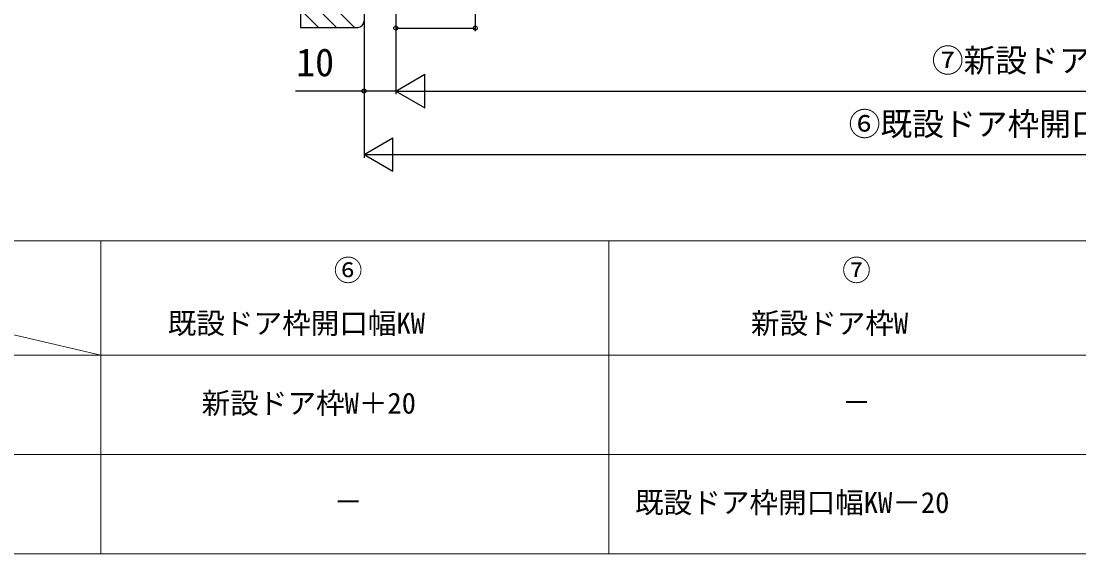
# Model space of a CAD drawing. Units: millimetres, scale not verified. Extents: x -525 to 525, y -783 to 779.
# Drawn here: x -335 to -2.1, y -13.4 to 154.3 of the extents above; entities that cross this region are included whole.
import ezdxf
from ezdxf.enums import TextEntityAlignment as Align

# ---------------------------------------------------------------- set-up
doc = ezdxf.new("R2010")
doc.units = ezdxf.units.MM
doc.header["$LTSCALE"] = 4
doc.layers.add('0-1_TABLE1', color=7, linetype='Continuous', lineweight=18)
for name, color, linetype in [('0-7_YKK_D', 6, 'Continuous'), ('0-9_YSS_K', 3, 'Continuous'), ('0-A_YSS_KE', 3, 'Continuous')]:
    doc.layers.add(name, color=color, linetype=linetype)
doc.styles.add('ＭＳ ゴシック', font='')
doc.styles.get('ＭＳ ゴシック').set_extended_font_data('MS Gothic')

msp = doc.modelspace()

# ---------------------------------------------------------------- linework, layer by layer
at = {"layer": '0-1_TABLE1'}
for p, q in [((-310, 49.163), (-465, 85.163)), ((-465, 85.163), (410, 85.163)), ((-310, 85.163), (-310, -13.428)), ((-150, 85.163), (-150, -13.428)), ((-465, 49.163), (410, 49.163)), ((-465, 17.867), (410, 17.867)), ((-465, -13.428), (410, -13.428))]:
    msp.add_line(p, q, dxfattribs=at)
at = {"layer": '0-7_YKK_D'}
for p, q in [((-192.1, 283.536), (-192.1, 151.135)), ((-217.1, 281.336), (-217.1, 131.333)), ((-217.1, 281.336), (-217.1, 131.333)), ((-217.1, 281.336), (-217.1, 151.135)), ((-227.098, 253.633), (-227.098, 131.333)), ((-227.098, 253.633), (-227.098, 111.333)), ((-217.1, 152.135), (-192.1, 152.135)), ((-217.1, 132.333), (-208.007, 137.583)), ((-208.007, 127.083), (-208.007, 137.583)), ((-217.1, 132.333), (-208.007, 127.083)), ((-217.1, 132.333), (-198.913, 132.333)), ((-206.6, 132.333), (202.4, 132.333)), ((-227.098, 112.333), (-218.005, 117.583)), ((-218.005, 107.083), (-218.005, 117.583)), ((-227.098, 112.333), (-218.005, 107.083)), ((-227.098, 112.333), (-208.912, 112.333)), ((-216.598, 112.333), (212.402, 112.333))]:
    msp.add_line(p, q, dxfattribs=at)
msp.add_lwpolyline([(-217.1, 132.333), (-227.098, 132.333), (-248.648, 132.333)], dxfattribs=at)
for centre in [(-217.1, 152.135), (-192.1, 152.135), (-227.098, 132.333)]:
    msp.add_circle(centre, 0.637, dxfattribs=at)
at = {"layer": '0-9_YSS_K'}
for p, q in [((-230.127, 152.333), (-247.098, 169.304)), ((-235.784, 152.333), (-247.098, 163.647)), ((-241.441, 152.333), (-247.098, 157.99))]:
    msp.add_line(p, q, dxfattribs=at)
at = {"layer": '0-A_YSS_KE'}
msp.add_lwpolyline([(-247.098, 254.333), (-247.098, 152.333), (-229.098, 152.333)], dxfattribs=at)
msp.add_arc((-229.098, 154.333), 2, 270, 359.99998, dxfattribs=at)

# ---------------------------------------------------------------- texts
at = {"layer": '0-1_TABLE1', "style": 'ＭＳ ゴシック'}
for s, p in [('⑥', (-236.597, 70.597)), ('⑦', (-76.597, 70.597)), ('既設ドア枠開口幅KW', (-288.884, 53.91)), ('新設ドア枠W', (-105.31, 53.91)), ('新設ドア枠W＋20', (-278.222, 28.759)), ('－', (-76.597, 29.015)), ('既設ドア枠開口幅KW－20', (-141.795, -2.536)), ('－', (-236.597, -2.28))]:
    msp.add_text(s, height=6.598, dxfattribs=at).set_placement(p, align=Align.BOTTOM_LEFT)
at = {"layer": '0-7_YKK_D', "style": 'ＭＳ ゴシック'}
for s, height, p in [('⑦新設ドア枠W', 7.331, (-48.378, 136.095)), ('10', 8.798, (-248.489, 134.333)), ('⑥既設ドア枠開口幅KW', 7.331, (-74.541, 116.095))]:
    msp.add_text(s, height=height, dxfattribs=at).set_placement(p, align=Align.BOTTOM_LEFT)

doc.saveas('drawing.dxf')
